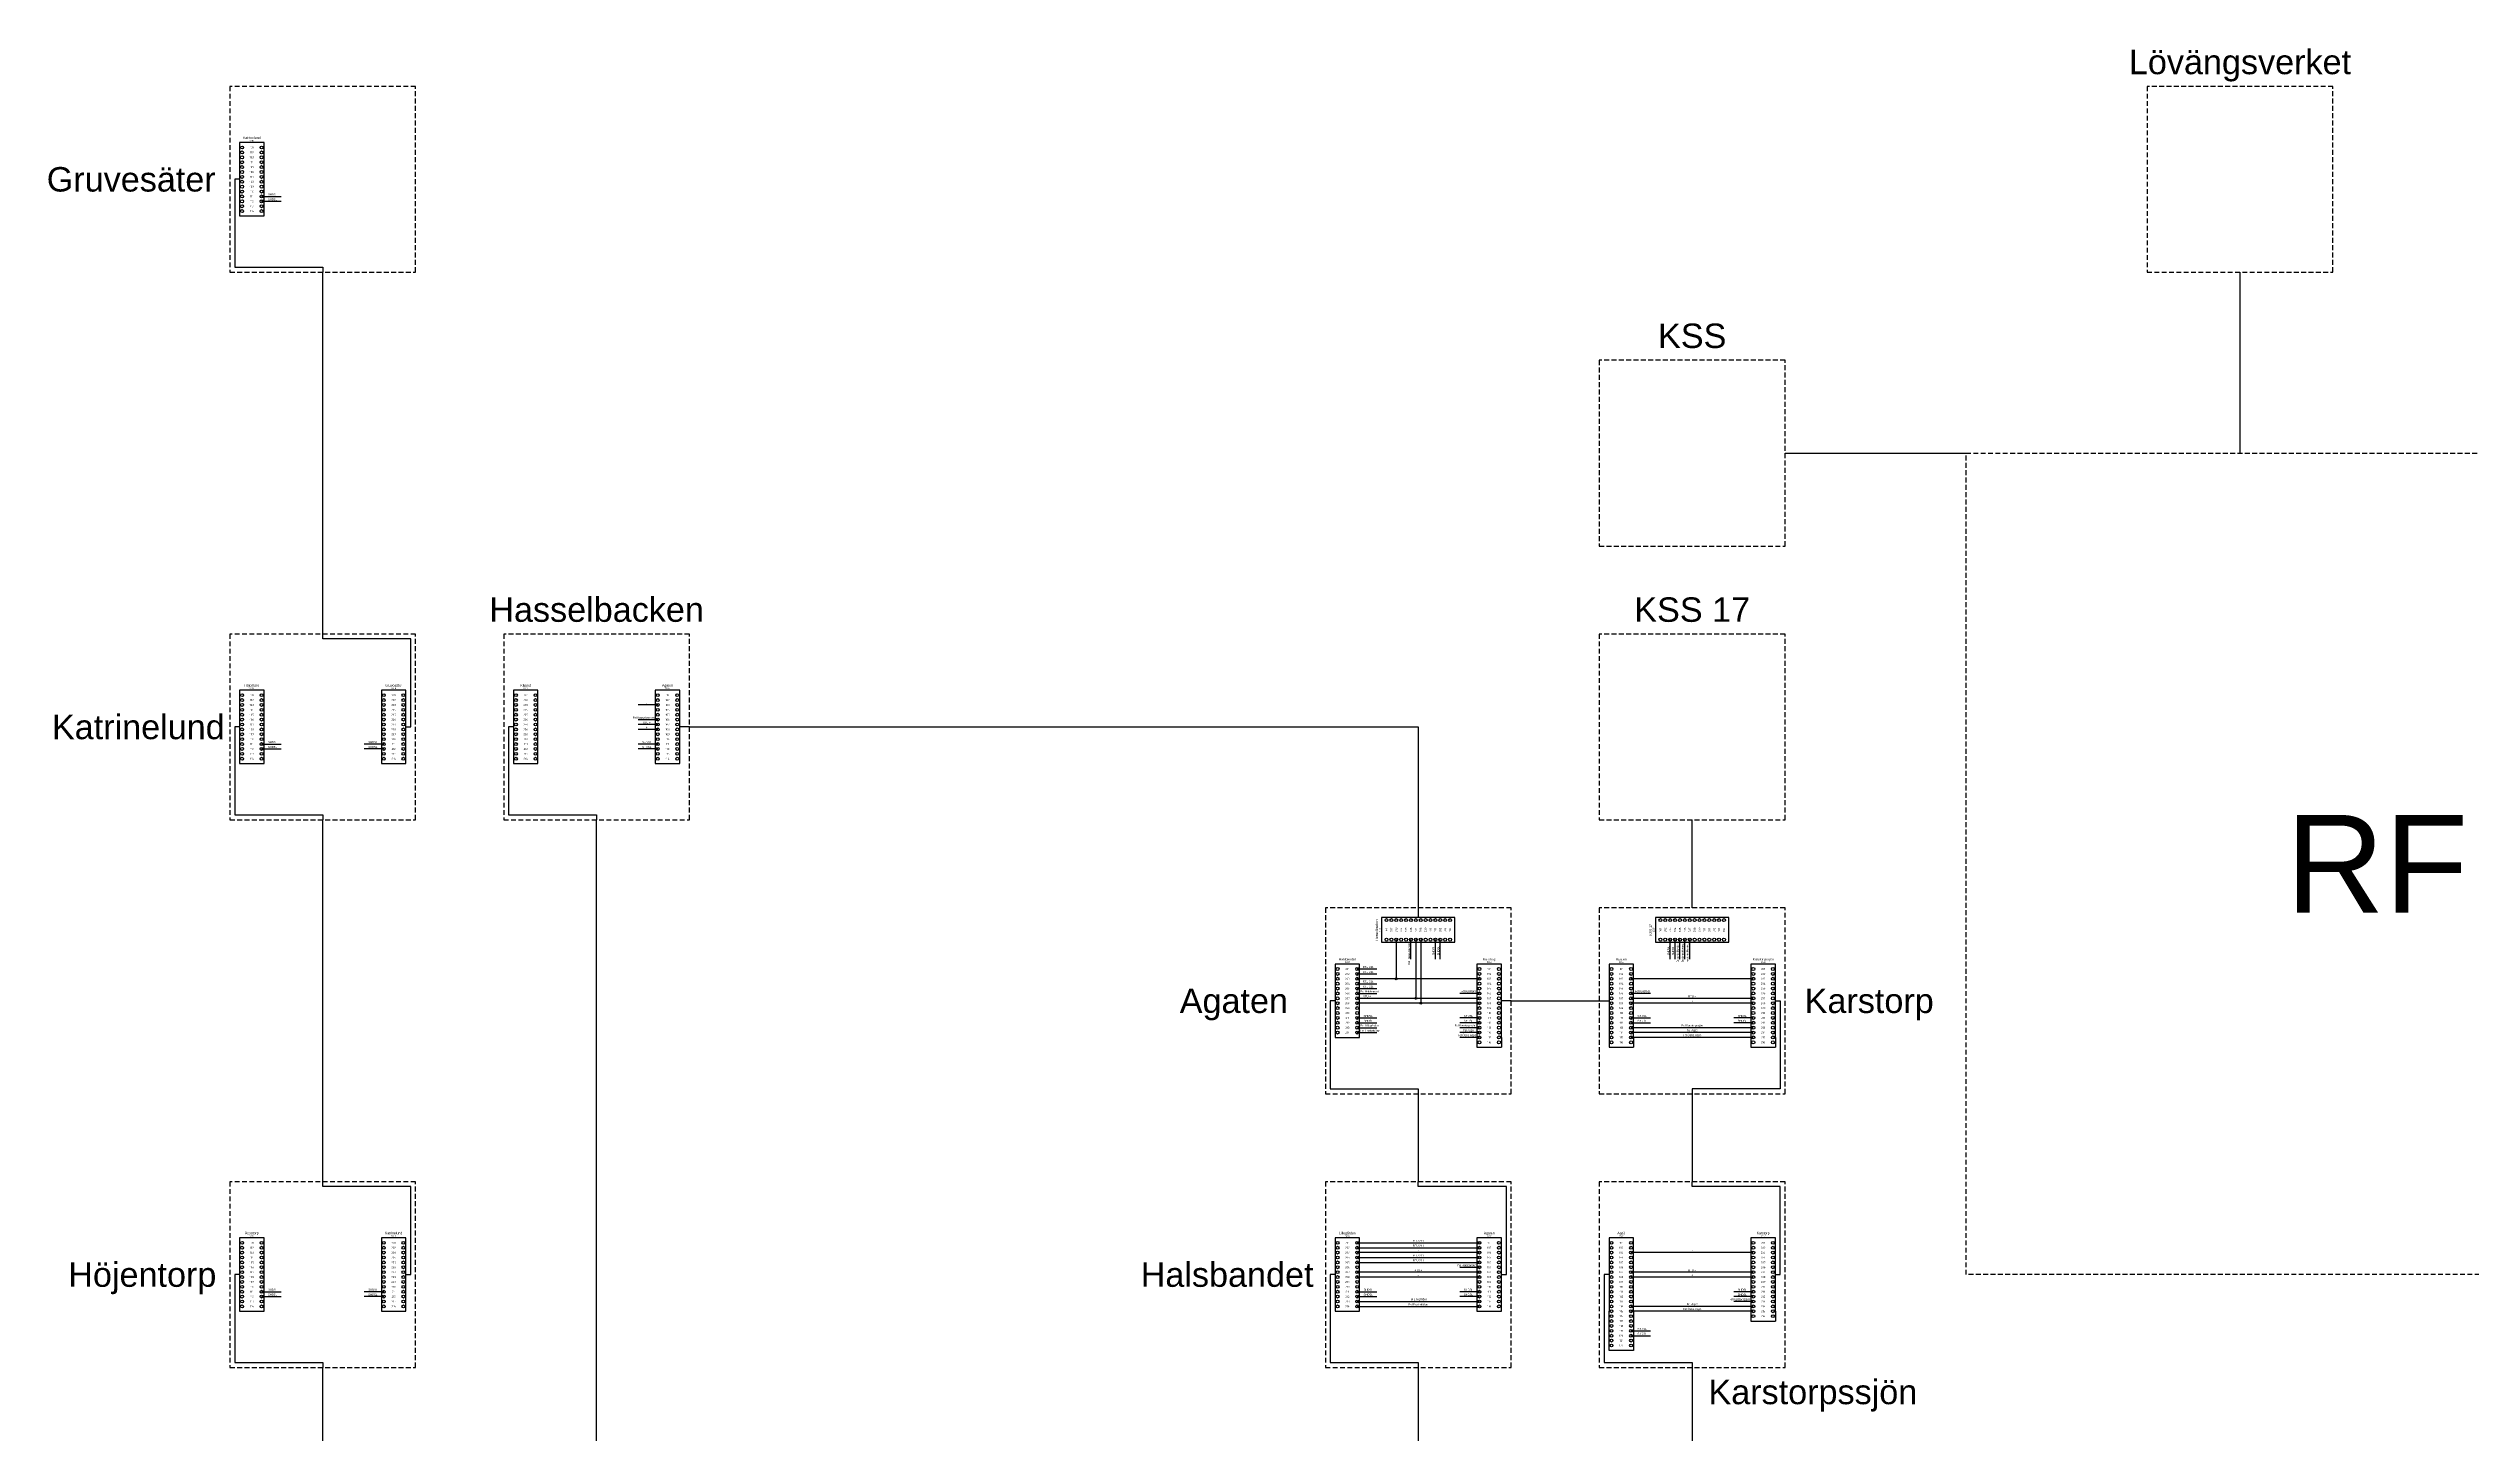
# Model space of a CAD drawing. Header units: millimetres. Extents: x -2095 to 4, y -833 to 1125.
# Drawn here: x -1957.8 to -1462.4, y 841.5 to 1124.8 of the extents above; entities that cross this region are included whole.
import ezdxf
from ezdxf.enums import TextEntityAlignment as Align

# ---------------------------------------------------------------- set-up
doc = ezdxf.new("R2010")
doc.units = ezdxf.units.MM
doc.header["$MEASUREMENT"] = 0
doc.linetypes.add('DASHEDX2', pattern=[1.5, 1, -0.5])
for name, color, linetype in [('FEL', 1, 'Continuous'), ('Infotext', 7, 'Continuous'), ('Linje', 7, 'Continuous'), ('MINUS', 7, 'Continuous'), ('Ovrigt', 7, 'Continuous'), ('Plint', 7, 'Continuous'), ('PLUS', 7, 'Continuous'), ('RTU+', 7, 'Continuous'), ('RTU211', 5, 'Continuous'), ('SENEA', 3, 'Continuous'), ('Station', 7, 'DASHEDX2')]:
    doc.layers.add(name, color=color, linetype=linetype)
doc.styles.add('plintnummer', font='iso.shx')
doc.styles.get("Standard").update_dxf_attribs({"font": 'arial.ttf'})

# ---------------------------------------------------------------- blocks, each defined once
blk = doc.blocks.new('fstn')
blk.add_lwpolyline([(0, 168), (168, 168), (168, 0), (0, 0)], close=True)
blk.add_attdef('FÖRDELNINGSSTATION', text='', height=20).set_placement((84, 84), align=Align.MIDDLE_CENTER)
blk = doc.blocks.new('stn4')
blk.add_lwpolyline([(-19, -19), (19, -19), (19, 19), (-19, 19)], close=True)
blk.add_attdef('STATIONSNAMN', text='', height=5).set_placement((0, -24), align=Align.MIDDLE_CENTER)
blk = doc.blocks.new('*U5')
for p, q in [((5, 15), (0, 15)), ((0, 15), (0, 0)), ((5, 0), (5, 15)), ((0, 0), (5, 0))]:
    blk.add_line(p, q)
for centre in [(0.5, 14), (0.5, 13), (0.5, 12), (0.5, 11), (0.5, 10), (4.5, 14), (4.5, 13), (4.5, 12), (4.5, 11), (4.5, 10), (0.5, 9), (0.5, 8), (0.5, 7), (0.5, 6), (0.5, 5), (4.5, 9), (4.5, 8), (4.5, 7), (4.5, 6), (4.5, 5), (0.5, 4), (0.5, 3), (0.5, 2), (0.5, 1), (4.5, 4), (4.5, 3), (4.5, 2), (4.5, 1)]:
    blk.add_circle(centre, 0.3)
at = {"lineweight": 5, "char_height": 0.4, "attachment_point": 5, "style": 'plintnummer'}
for s, insert in [('204', (2.5, 11)), ('203', (2.5, 12)), ('205', (2.5, 10)), ('202', (2.5, 13)), ('201', (2.5, 14)), ('208', (2.5, 7)), ('206', (2.5, 9)), ('207', (2.5, 8)), ('209', (2.5, 6)), ('210', (2.5, 5)), ('214', (2.5, 1)), ('212', (2.5, 3)), ('213', (2.5, 2)), ('211', (2.5, 4))]:
    blk.add_mtext_dynamic_manual_height_columns(s, width=1.4076, gutter_width=1, heights=[0], dxfattribs=dict(at, insert=insert))
for tag, height, p in [('KABELNUMMER', 0.3, (2.5, 15.4)), ('TILL', 0.5, (2.5, 16))]:
    blk.add_attdef(tag, text='', height=height).set_placement(p, align=Align.MIDDLE_CENTER)
blk = doc.blocks.new('*U4')
for p, q in [((5, 15), (0, 15)), ((0, 15), (0, 0)), ((5, 0), (5, 15)), ((0, 0), (5, 0))]:
    blk.add_line(p, q)
for centre in [(0.5, 14), (0.5, 13), (0.5, 12), (0.5, 11), (0.5, 10), (4.5, 14), (4.5, 13), (4.5, 12), (4.5, 11), (4.5, 10), (0.5, 9), (0.5, 8), (0.5, 7), (0.5, 6), (0.5, 5), (4.5, 9), (4.5, 8), (4.5, 7), (4.5, 6), (4.5, 5), (0.5, 4), (0.5, 3), (0.5, 2), (0.5, 1), (4.5, 4), (4.5, 3), (4.5, 2), (4.5, 1)]:
    blk.add_circle(centre, 0.3)
at = {"lineweight": 5, "char_height": 0.4, "attachment_point": 5, "style": 'plintnummer'}
for s, insert in [('104', (2.5, 11)), ('103', (2.5, 12)), ('105', (2.5, 10)), ('102', (2.5, 13)), ('101', (2.5, 14)), ('108', (2.5, 7)), ('106', (2.5, 9)), ('107', (2.5, 8)), ('109', (2.5, 6)), ('110', (2.5, 5)), ('114', (2.5, 1)), ('112', (2.5, 3)), ('113', (2.5, 2)), ('111', (2.5, 4))]:
    blk.add_mtext_dynamic_manual_height_columns(s, width=1.4076, gutter_width=1, heights=[0], dxfattribs=dict(at, insert=insert))
for tag, height, p in [('KABELNUMMER', 0.3, (2.5, 15.4)), ('TILL', 0.5, (2.5, 16))]:
    blk.add_attdef(tag, text='', height=height).set_placement(p, align=Align.MIDDLE_CENTER)
blk = doc.blocks.new('*U6')
for p, q in [((5, 15), (0, 15)), ((0, 15), (0, 0)), ((5, 0), (5, 15)), ((0, -2), (5, -2))]:
    blk.add_line(p, q)
for points in [[(0, 0), (0, -2)], [(5, 0), (5, -2)]]:
    blk.add_lwpolyline(points)
for centre in [(0.5, 14), (0.5, 13), (0.5, 12), (0.5, 11), (0.5, 10), (4.5, 14), (4.5, 13), (4.5, 12), (4.5, 11), (4.5, 10), (0.5, 9), (0.5, 8), (0.5, 7), (0.5, 6), (0.5, 5), (4.5, 9), (4.5, 8), (4.5, 7), (4.5, 6), (4.5, 5), (0.5, 4), (0.5, 3), (0.5, 2), (0.5, 1), (0.5, 0), (4.5, 4), (4.5, 3), (4.5, 2), (4.5, 1), (4.5, 0), (0.5, -1), (4.5, -1)]:
    blk.add_circle(centre, 0.3)
at = {"lineweight": 5, "char_height": 0.4, "attachment_point": 5, "style": 'plintnummer'}
for s, insert in [('104', (2.5, 11)), ('103', (2.5, 12)), ('105', (2.5, 10)), ('102', (2.5, 13)), ('101', (2.5, 14)), ('108', (2.5, 7)), ('106', (2.5, 9)), ('107', (2.5, 8)), ('109', (2.5, 6)), ('110', (2.5, 5)), ('114', (2.5, 1)), ('115', (2.5, 0)), ('112', (2.5, 3)), ('113', (2.5, 2)), ('111', (2.5, 4)), ('116', (2.5, -1))]:
    blk.add_mtext_dynamic_manual_height_columns(s, width=1.4076, gutter_width=1, heights=[0], dxfattribs=dict(at, insert=insert))
for tag, height, p in [('KABELNUMMER', 0.3, (2.5, 15.4)), ('TILL', 0.5, (2.5, 16))]:
    blk.add_attdef(tag, text='', height=height).set_placement(p, align=Align.MIDDLE_CENTER)
blk = doc.blocks.new('*U8')
for p, q in [((5, 15), (0, 15)), ((0, 15), (0, 0)), ((5, 0), (5, 15)), ((0, 0), (5, 0))]:
    blk.add_line(p, q)
for centre in [(0.5, 14), (0.5, 13), (0.5, 12), (0.5, 11), (0.5, 10), (4.5, 14), (4.5, 13), (4.5, 12), (4.5, 11), (4.5, 10), (0.5, 9), (0.5, 8), (0.5, 7), (0.5, 6), (0.5, 5), (4.5, 9), (4.5, 8), (4.5, 7), (4.5, 6), (4.5, 5), (0.5, 4), (0.5, 3), (0.5, 2), (0.5, 1), (4.5, 4), (4.5, 3), (4.5, 2), (4.5, 1)]:
    blk.add_circle(centre, 0.3)
at = {"lineweight": 5, "char_height": 0.4, "attachment_point": 5, "style": 'plintnummer'}
for s, insert in [('304', (2.5, 11)), ('302', (2.5, 13)), ('303', (2.5, 12)), ('305', (2.5, 10)), ('301', (2.5, 14)), ('308', (2.5, 7)), ('309', (2.5, 6)), ('306', (2.5, 9)), ('307', (2.5, 8)), ('310', (2.5, 5)), ('314', (2.5, 1)), ('313', (2.5, 2)), ('312', (2.5, 3)), ('311', (2.5, 4))]:
    blk.add_mtext_dynamic_manual_height_columns(s, width=1.4076, gutter_width=1, heights=[0], dxfattribs=dict(at, insert=insert))
for tag, height, p in [('KABELNUMMER', 0.3, (2.5, 15.4)), ('TILL', 0.5, (2.5, 16))]:
    blk.add_attdef(tag, text='', height=height).set_placement(p, align=Align.MIDDLE_CENTER)
blk = doc.blocks.new('bygel')
h = blk.add_hatch(color=256)
h.dxf.hatch_style = 1
h.paths.add_polyline_path([(0.2, 0, 1), (-0.2, 0, 1)])
blk.add_circle((0, 0), 0.2)
blk = doc.blocks.new('*U7')
for p, q in [((5, 15), (0, 15)), ((0, 15), (0, 0)), ((5, 0), (5, 15)), ((0, -2), (5, -2))]:
    blk.add_line(p, q)
for points in [[(0, 0), (0, -2)], [(5, 0), (5, -2)]]:
    blk.add_lwpolyline(points)
for centre in [(0.5, 14), (0.5, 13), (0.5, 12), (0.5, 11), (0.5, 10), (4.5, 14), (4.5, 13), (4.5, 12), (4.5, 11), (4.5, 10), (0.5, 9), (0.5, 8), (0.5, 7), (0.5, 6), (0.5, 5), (4.5, 9), (4.5, 8), (4.5, 7), (4.5, 6), (4.5, 5), (0.5, 4), (0.5, 3), (0.5, 2), (0.5, 1), (0.5, 0), (4.5, 4), (4.5, 3), (4.5, 2), (4.5, 1), (4.5, 0), (0.5, -1), (4.5, -1)]:
    blk.add_circle(centre, 0.3)
at = {"lineweight": 5, "char_height": 0.4, "attachment_point": 5, "style": 'plintnummer'}
for s, insert in [('204', (2.5, 11)), ('203', (2.5, 12)), ('205', (2.5, 10)), ('202', (2.5, 13)), ('201', (2.5, 14)), ('208', (2.5, 7)), ('206', (2.5, 9)), ('207', (2.5, 8)), ('209', (2.5, 6)), ('210', (2.5, 5)), ('214', (2.5, 1)), ('215', (2.5, 0)), ('212', (2.5, 3)), ('213', (2.5, 2)), ('211', (2.5, 4)), ('216', (2.5, -1))]:
    blk.add_mtext_dynamic_manual_height_columns(s, width=1.4076, gutter_width=1, heights=[0], dxfattribs=dict(at, insert=insert))
for tag, height, p in [('KABELNUMMER', 0.3, (2.5, 15.4)), ('TILL', 0.5, (2.5, 16))]:
    blk.add_attdef(tag, text='', height=height).set_placement(p, align=Align.MIDDLE_CENTER)
blk = doc.blocks.new('*U13')
for p, q in [((5, 15), (0, 15)), ((0, 15), (0, 0)), ((5, 0), (5, 15))]:
    blk.add_line(p, q)
blk.add_lwpolyline([(5, 0), (5, -8), (0, -8), (0, 0)])
for centre in [(0.5, 14), (0.5, 13), (0.5, 12), (0.5, 11), (0.5, 10), (4.5, 14), (4.5, 13), (4.5, 12), (4.5, 11), (4.5, 10), (0.5, 9), (0.5, 8), (0.5, 7), (0.5, 6), (0.5, 5), (4.5, 9), (4.5, 8), (4.5, 7), (4.5, 6), (4.5, 5), (0.5, 4), (0.5, 3), (0.5, 2), (0.5, 1), (0.5, 0), (4.5, 4), (4.5, 3), (4.5, 2), (4.5, 1), (4.5, 0), (0.5, -1), (0.5, -2), (0.5, -3), (0.5, -4), (0.5, -5), (4.5, -1), (4.5, -2), (4.5, -3), (4.5, -4), (4.5, -5), (0.5, -6), (0.5, -7), (4.5, -6), (4.5, -7)]:
    blk.add_circle(centre, 0.3)
at = {"lineweight": 5, "char_height": 0.4, "attachment_point": 5, "style": 'plintnummer'}
for s, insert in [('104', (2.5, 11)), ('103', (2.5, 12)), ('105', (2.5, 10)), ('102', (2.5, 13)), ('101', (2.5, 14)), ('108', (2.5, 7)), ('106', (2.5, 9)), ('107', (2.5, 8)), ('109', (2.5, 6)), ('110', (2.5, 5)), ('114', (2.5, 1)), ('115', (2.5, 0)), ('112', (2.5, 3)), ('113', (2.5, 2)), ('111', (2.5, 4)), ('120', (2.5, -5)), ('115', (2.5, -1)), ('118', (2.5, -3)), ('119', (2.5, -4)), ('117', (2.5, -2)), ('122', (2.5, -7)), ('121', (2.5, -6))]:
    blk.add_mtext_dynamic_manual_height_columns(s, width=1.4076, gutter_width=1, heights=[0], dxfattribs=dict(at, insert=insert))
for tag, height, p in [('KABELNUMMER', 0.3, (2.5, 15.4)), ('TILL', 0.5, (2.5, 16))]:
    blk.add_attdef(tag, text='', height=height).set_placement(p, align=Align.MIDDLE_CENTER)

msp = doc.modelspace()

# ---------------------------------------------------------------- linework, layer by layer
at = {"layer": 'FEL'}
for points in [[(-1837.24, 987.49), (-1833.24, 987.49)], [(-1679.24, 938.49), (-1679.24, 942.49)], [(-1690.24, 931.49), (-1686.24, 931.49)], [(-1665.24, 931.49), (-1669.24, 931.49)], [(-1630.24, 931.49), (-1634.24, 931.49)], [(-1690.24, 924.49), (-1686.24, 924.49)], [(-1690.24, 923.49), (-1686.24, 923.49)], [(-1665.24, 924.49), (-1669.24, 924.49)], [(-1665.24, 923.49), (-1669.24, 923.49)], [(-1665.24, 922.49), (-1669.24, 922.49)], [(-1609.24, 924.49), (-1634.24, 924.49)], [(-1609.24, 923.49), (-1634.24, 923.49)], [(-1609.24, 922.49), (-1634.24, 922.49)], [(-1669.24, 875.49), (-1665.24, 875.49)], [(-1690.24, 868.49), (-1665.24, 868.49)], [(-1690.24, 867.49), (-1665.24, 867.49)], [(-1609.24, 867.49), (-1634.24, 867.49)], [(-1609.24, 868.49), (-1613.24, 868.49)], [(-1609.24, 866.49), (-1634.24, 866.49)]]:
    msp.add_lwpolyline(points, dxfattribs=at)
at = {"layer": 'Linje'}
for points in [[(-1918.74, 1097.99), (-1919.74, 1097.99), (-1919.74, 1079.99), (-1901.74, 1079.99), (-1901.74, 1078.99)], [(-1901.74, 1004.99), (-1901.74, 1078.99)], [(-1509.74, 1078.99), (-1509.74, 1041.99)], [(-1602.74, 1041.99), (-1565.74, 1041.99)], [(-1884.74, 985.99), (-1883.74, 985.99), (-1883.74, 1003.99), (-1901.74, 1003.99), (-1901.74, 1004.99)], [(-1918.74, 985.99), (-1919.74, 985.99), (-1919.74, 967.99), (-1901.74, 967.99), (-1901.74, 966.99)], [(-1862.74, 985.99), (-1863.74, 985.99), (-1863.74, 967.99), (-1845.74, 967.99), (-1845.74, 966.99)], [(-1826.74, 985.99), (-1828.74, 985.99)], [(-1826.74, 985.99), (-1677.74, 985.99), (-1677.74, 948.99)], [(-1901.74, 892.99), (-1901.74, 966.99)], [(-1845.74, 780.99), (-1845.74, 966.99)], [(-1677.74, 948.99), (-1677.74, 946.99)], [(-1694.74, 929.99), (-1695.74, 929.99), (-1695.74, 911.99), (-1677.74, 911.99), (-1677.74, 910.99)], [(-1658.74, 929.99), (-1660.74, 929.99)], [(-1640.74, 929.99), (-1638.74, 929.99)], [(-1604.74, 929.99), (-1603.74, 929.99), (-1603.74, 911.99), (-1621.74, 911.99), (-1621.74, 910.99)], [(-1677.74, 910.99), (-1677.74, 892.99)], [(-1884.74, 873.99), (-1883.74, 873.99), (-1883.74, 891.99), (-1901.74, 891.99), (-1901.74, 892.99)], [(-1660.74, 873.99), (-1659.74, 873.99), (-1659.74, 891.99), (-1677.74, 891.99), (-1677.74, 892.99)], [(-1604.74, 873.99), (-1603.74, 873.99), (-1603.74, 891.99), (-1621.74, 891.99), (-1621.74, 892.99)], [(-1918.74, 873.99), (-1919.74, 873.99), (-1919.74, 855.99), (-1901.74, 855.99), (-1901.74, 854.99)], [(-1694.74, 873.99), (-1695.74, 873.99), (-1695.74, 855.99), (-1677.74, 855.99), (-1677.74, 854.99)], [(-1638.74, 873.99), (-1639.74, 873.99), (-1639.74, 855.99), (-1621.74, 855.99), (-1621.74, 854.99)], [(-1901.74, 780.99), (-1901.74, 854.99)], [(-1677.74, 854.99), (-1677.74, 836.99)]]:
    msp.add_lwpolyline(points, dxfattribs=at)
at = {"layer": 'MINUS'}
for points in [[(-1833.24, 990.49), (-1837.24, 990.49)], [(-1682.24, 942.49), (-1682.24, 934.49)], [(-1665.24, 934.49), (-1690.24, 934.49)], [(-1609.24, 934.49), (-1634.24, 934.49)], [(-1665.24, 878.49), (-1690.24, 878.49)], [(-1609.24, 878.49), (-1634.24, 878.49)]]:
    msp.add_lwpolyline(points, dxfattribs=at)
at = {"layer": 'Ovrigt'}
for points in [[(-1624.24, 938.49), (-1624.24, 942.49)], [(-1623.24, 938.49), (-1623.24, 942.49)], [(-1622.24, 938.49), (-1622.24, 942.49)]]:
    msp.add_lwpolyline(points, dxfattribs=at)
at = {"layer": 'PLUS'}
for points in [[(-1833.24, 986.49), (-1837.24, 986.49)], [(-1833.24, 985.49), (-1837.24, 985.49)], [(-1621.74, 948.99), (-1621.74, 966.99)], [(-1677.24, 942.49), (-1677.24, 929.49)], [(-1665.24, 929.49), (-1690.24, 929.49)], [(-1658.74, 929.99), (-1640.74, 929.99)], [(-1609.24, 929.49), (-1634.24, 929.49)], [(-1621.74, 910.99), (-1621.74, 892.99)], [(-1665.24, 873.49), (-1690.24, 873.49)], [(-1609.24, 873.49), (-1634.24, 873.49)], [(-1621.74, 854.99), (-1621.74, 836.99)]]:
    msp.add_lwpolyline(points, dxfattribs=at)
at = {"layer": 'RTU+'}
for points in [[(-1678.24, 942.49), (-1678.24, 930.49)], [(-1665.24, 930.49), (-1690.24, 930.49)], [(-1609.24, 930.49), (-1634.24, 930.49), (-1634.24, 930.49), (-1634.24, 930.49)], [(-1665.24, 874.49), (-1690.24, 874.49), (-1690.24, 874.49), (-1690.24, 874.49)], [(-1609.24, 874.49), (-1634.24, 874.49), (-1634.24, 874.49), (-1634.24, 874.49)]]:
    msp.add_lwpolyline(points, dxfattribs=at)
at = {"layer": 'RTU211'}
for points in [[(-1690.24, 936.49), (-1686.24, 936.49)], [(-1690.24, 935.49), (-1686.24, 935.49)], [(-1690.24, 933.49), (-1686.24, 933.49)], [(-1690.24, 932.49), (-1686.24, 932.49)], [(-1690.24, 880.49), (-1665.24, 880.49)], [(-1690.24, 879.49), (-1665.24, 879.49)], [(-1690.24, 877.49), (-1665.24, 877.49)], [(-1690.24, 876.49), (-1665.24, 876.49)]]:
    msp.add_lwpolyline(points, dxfattribs=at)
at = {"layer": 'SENEA'}
for points in [[(-1914.24, 1094.49), (-1910.24, 1094.49)], [(-1914.24, 1093.49), (-1910.24, 1093.49)], [(-1914.24, 982.49), (-1910.24, 982.49)], [(-1914.24, 981.49), (-1910.24, 981.49)], [(-1889.24, 982.49), (-1893.24, 982.49)], [(-1889.24, 981.49), (-1893.24, 981.49)], [(-1833.24, 982.49), (-1837.24, 982.49)], [(-1833.24, 981.49), (-1837.24, 981.49)], [(-1674.24, 938.49), (-1674.24, 942.49)], [(-1673.24, 938.49), (-1673.24, 942.49)], [(-1626.24, 938.49), (-1626.24, 942.49)], [(-1625.24, 938.49), (-1625.24, 942.49)], [(-1690.24, 926.49), (-1686.24, 926.49)], [(-1665.24, 926.49), (-1669.24, 926.49)], [(-1634.24, 926.49), (-1630.24, 926.49)], [(-1609.24, 926.49), (-1613.24, 926.49)], [(-1690.24, 925.49), (-1686.24, 925.49)], [(-1665.24, 925.49), (-1669.24, 925.49)], [(-1634.24, 925.49), (-1630.24, 925.49)], [(-1609.24, 925.49), (-1613.24, 925.49)], [(-1914.24, 870.49), (-1910.24, 870.49)], [(-1914.24, 869.49), (-1910.24, 869.49)], [(-1889.24, 870.49), (-1893.24, 870.49)], [(-1889.24, 869.49), (-1893.24, 869.49)], [(-1690.24, 870.49), (-1686.24, 870.49)], [(-1690.24, 869.49), (-1686.24, 869.49)], [(-1665.24, 870.49), (-1669.24, 870.49)], [(-1665.24, 869.49), (-1669.24, 869.49)], [(-1609.24, 870.49), (-1613.24, 870.49)], [(-1609.24, 869.49), (-1613.24, 869.49)], [(-1634.24, 862.49), (-1630.24, 862.49)], [(-1634.24, 861.49), (-1630.24, 861.49)]]:
    msp.add_lwpolyline(points, dxfattribs=at)

# ---------------------------------------------------------------- block references
at = {"layer": 'MINUS'}
msp.add_blockref('bygel', (-1682.24, 934.49), dxfattribs=at)
at = {"layer": 'Plint'}
for name, p, values in [('*U4', (-1918.74, 1090.49), {'TILL': 'Katrinelund', 'KABELNUMMER': 'S608'}), ('*U4', (-1918.74, 978.49), {'TILL': 'Höjentorp', 'KABELNUMMER': 'S610'}), ('*U5', (-1889.74, 978.49), {'TILL': 'Gruvesäter', 'KABELNUMMER': 'S608'}), ('*U5', (-1862.74, 978.49), {'TILL': 'Klippet', 'KABELNUMMER': 'S727'}), ('*U4', (-1833.74, 978.49), {'TILL': 'Agaten', 'KABELNUMMER': 'S239'}), ('*U5', (-1694.74, 922.49), {'TILL': 'Halsbandet', 'KABELNUMMER': 'S237'}), ('*U6', (-1665.74, 922.49), {'TILL': 'Karstorp', 'KABELNUMMER': 'S314'}), ('*U6', (-1638.74, 922.49), {'TILL': 'Agaten', 'KABELNUMMER': 'S314'}), ('*U7', (-1609.74, 922.49), {'TILL': 'Karstorpssjön', 'KABELNUMMER': 'S542'}), ('*U4', (-1918.74, 866.49), {'TILL': 'Åsbotorp', 'KABELNUMMER': 'S613'}), ('*U5', (-1889.74, 866.49), {'TILL': 'Katrinelund', 'KABELNUMMER': 'S610'}), ('*U5', (-1694.74, 866.49), {'TILL': 'Lillegården', 'KABELNUMMER': 'S235'}), ('*U4', (-1665.74, 866.49), {'TILL': 'Agaten', 'KABELNUMMER': 'S237'}), ('*U13', (-1638.74, 866.49), {'TILL': 'Aspö', 'KABELNUMMER': 'S544'}), ('*U7', (-1609.74, 866.49), {'TILL': 'Karstorp', 'KABELNUMMER': 'S542'})]:
    msp.add_blockref(name, p, dxfattribs=at).add_auto_attribs(values)
at = {"layer": 'Plint', "rotation": 90.00000000000001}
for p, values in [((-1670.24, 941.99), {'TILL': 'Hasselbacken', 'KABELNUMMER': 'S237'}), ((-1614.24, 941.99), {'TILL': 'KSS 17', 'KABELNUMMER': 'S337'})]:
    msp.add_blockref('*U8', p, dxfattribs=at).add_auto_attribs(values)
at = {"layer": 'PLUS'}
msp.add_blockref('bygel', (-1677.24, 929.49), dxfattribs=at)
at = {"layer": 'RTU+'}
msp.add_blockref('bygel', (-1678.24, 930.49), dxfattribs=at)
at = {"layer": 'Station'}
ref = msp.add_blockref('stn4', (-1509.74, 1097.99), dxfattribs=at)
ref.add_attrib('STATIONSNAMN', 'Lövängsverket', dxfattribs={"layer": '0', "height": 5}).set_placement((-1509.74, 1121.99), align=Align.MIDDLE_CENTER)
ref = msp.add_blockref('stn4', (-1901.74, 1097.99), dxfattribs=at)
ref.add_attrib('STATIONSNAMN', 'Gruvesäter', dxfattribs={"layer": '0', "height": 5}).set_placement((-1940.89, 1097.99), align=Align.MIDDLE_CENTER)
ref = msp.add_blockref('stn4', (-1621.74, 1041.99), dxfattribs=at)
ref.add_attrib('STATIONSNAMN', 'KSS', dxfattribs={"layer": '0', "height": 5}).set_placement((-1621.74, 1065.99), align=Align.MIDDLE_CENTER)
msp.add_blockref('fstn', (-1565.74, 873.99), dxfattribs=at).add_auto_attribs({'FÖRDELNINGSSTATION': 'RF'})
ref = msp.add_blockref('stn4', (-1845.74, 985.99), dxfattribs=at)
ref.add_attrib('STATIONSNAMN', 'Hasselbacken', dxfattribs={"layer": '0', "height": 5}).set_placement((-1845.74, 1009.99), align=Align.MIDDLE_CENTER)
ref = msp.add_blockref('stn4', (-1621.74, 985.99), dxfattribs=at)
ref.add_attrib('STATIONSNAMN', 'KSS 17', dxfattribs={"layer": '0', "height": 5}).set_placement((-1621.74, 1009.99), align=Align.MIDDLE_CENTER)
ref = msp.add_blockref('stn4', (-1901.74, 985.99), dxfattribs=at)
ref.add_attrib('STATIONSNAMN', 'Katrinelund', dxfattribs={"layer": '0', "height": 5}).set_placement((-1939.44, 985.99), align=Align.MIDDLE_CENTER)
ref = msp.add_blockref('stn4', (-1677.74, 929.99), dxfattribs=at)
ref.add_attrib('STATIONSNAMN', 'Agaten', dxfattribs={"layer": '0', "height": 5}).set_placement((-1715.45, 929.99), align=Align.MIDDLE_CENTER)
ref = msp.add_blockref('stn4', (-1621.74, 929.99), dxfattribs=at)
ref.add_attrib('STATIONSNAMN', 'Karstorp', dxfattribs={"layer": '0', "height": 5}).set_placement((-1585.55, 929.99), align=Align.MIDDLE_CENTER)
ref = msp.add_blockref('stn4', (-1901.74, 873.99), dxfattribs=at)
ref.add_attrib('STATIONSNAMN', 'Höjentorp', dxfattribs={"layer": '0', "height": 5}).set_placement((-1938.62, 873.99), align=Align.MIDDLE_CENTER)
ref = msp.add_blockref('stn4', (-1677.74, 873.99), dxfattribs=at)
ref.add_attrib('STATIONSNAMN', 'Halsbandet', dxfattribs={"layer": '0', "height": 5}).set_placement((-1716.83, 873.99), align=Align.MIDDLE_CENTER)
ref = msp.add_blockref('stn4', (-1621.74, 873.99), dxfattribs=at)
ref.add_attrib('STATIONSNAMN', 'Karstorpssjön', dxfattribs={"layer": '0', "height": 5}).set_placement((-1597.07, 849.99), align=Align.MIDDLE_CENTER)

# ---------------------------------------------------------------- texts
at = {"layer": 'Infotext', "char_height": 0.4, "attachment_point": 5}
for s, width, insert in [('SHDSL', 3.887, (-1911.99, 1094.89)), ('SHDSL', 3.887, (-1911.99, 1093.89)), ('-', 3.887, (-1835.49, 990.89)), ('Fel Hasselbacken', 6.5409, (-1836.14, 987.89)), ('RTU +', 3.887, (-1835.49, 986.89)), ('+', 3.887, (-1835.49, 985.89)), ('SHDSL', 3.887, (-1911.99, 982.89)), ('SHDSL', 3.887, (-1911.99, 981.89)), ('SHDSL', 3.887, (-1891.49, 982.89)), ('SHDSL', 3.887, (-1891.49, 981.89)), ('SHDSL', 3.887, (-1835.49, 982.89)), ('SHDSL', 3.887, (-1835.49, 981.89)), ('RTU 211', 3.887, (-1687.99, 936.89)), ('Fel Halsbandet', 3.887, (-1687.67, 931.89)), ('RTU 211', 3.887, (-1687.99, 935.89)), ('RTU 211', 3.887, (-1687.99, 933.89)), ('RTU 211', 3.887, (-1687.99, 932.89)), ('-', 3.887, (-1688.24, 934.89)), ('Fel Karstorp', 3.887, (-1667.49, 931.89)), ('Fel Karstorp', 3.887, (-1631.93, 931.89)), ('-', 3.887, (-1621.74, 934.89)), ('RTU +', 3.887, (-1688.24, 930.89)), ('SHDSL', 3.887, (-1687.99, 926.89)), ('+', 3.887, (-1688.24, 929.89)), ('SHDSL', 3.887, (-1667.49, 926.89)), ('SHDSL', 3.887, (-1631.99, 926.89)), ('RTU +', 3.887, (-1621.74, 930.89)), ('+', 3.887, (-1621.74, 929.89)), ('SHDSL', 3.887, (-1611.49, 926.89)), ('Fel Lillegården', 3.887, (-1687.72, 924.89)), ('Fel Frostakällan', 6.4781, (-1687.57, 923.89)), ('SHDSL', 3.887, (-1687.99, 925.89)), ('Fel Karstorpssjön', 4.7044, (-1668.12, 924.89)), ('Fel Östra Aspö', 3.887, (-1667.78, 922.89)), ('Fel Aspö', 3.887, (-1667.49, 923.89)), ('SHDSL', 3.887, (-1667.49, 925.89)), ('SHDSL', 3.887, (-1631.99, 925.89)), ('Fel Karstorpssjön', 4.7044, (-1621.74, 924.89)), ('Fel Östra Aspö', 3.887, (-1621.74, 922.89)), ('Fel Aspö', 3.887, (-1621.74, 923.89)), ('SHDSL', 3.887, (-1611.49, 925.89)), ('RTU 211', 3.887, (-1677.74, 880.89)), ('RTU 211', 3.887, (-1677.74, 879.89)), ('RTU 211', 3.887, (-1677.74, 877.89)), ('RTU 211', 3.887, (-1677.74, 876.89)), ('-', 3.887, (-1677.74, 878.89)), ('-', 3.887, (-1621.74, 878.89)), ('RTU +', 3.887, (-1677.74, 874.89)), ('+', 3.887, (-1677.74, 873.89)), ('Fel Halsbandet', 3.887, (-1667.86, 875.89)), ('RTU +', 3.887, (-1621.74, 874.89)), ('+', 3.887, (-1621.74, 873.89)), ('SHDSL', 3.887, (-1911.99, 870.89)), ('SHDSL', 3.887, (-1911.99, 869.89)), ('SHDSL', 3.887, (-1891.49, 870.89)), ('SHDSL', 3.887, (-1891.49, 869.89)), ('SHDSL', 3.887, (-1687.99, 870.89)), ('SHDSL', 3.887, (-1687.99, 869.89)), ('Fel Frostakällan', 6.4781, (-1677.74, 867.89)), ('Fel Lillegården', 3.887, (-1677.74, 868.89)), ('SHDSL', 3.887, (-1667.49, 870.89)), ('SHDSL', 3.887, (-1667.49, 869.89)), ('Fel Östra Aspö', 3.887, (-1621.74, 866.89)), ('Fel Aspö', 3.887, (-1621.74, 867.89)), ('Fel Karstorpssjön', 4.7044, (-1612.05, 868.89)), ('SHDSL', 3.887, (-1611.49, 870.89)), ('SHDSL', 3.887, (-1611.49, 869.89)), ('SHDSL', 3.887, (-1631.99, 862.89)), ('SHDSL', 3.887, (-1631.99, 861.89))]:
    msp.add_mtext_dynamic_manual_height_columns(s, width=width, gutter_width=1, heights=[0], dxfattribs=dict(at, insert=insert))
at = {"layer": 'Infotext', "char_height": 0.4, "attachment_point": 5, "rotation": 90}
for s, width, insert in [('Fel Hasselbacken', 5.9067, (-1679.64, 939.61)), ('Brytarindikering', 3.887, (-1624.64, 939.79)), ('Brytarindikering', 3.887, (-1623.64, 939.79)), ('Brytarindikering', 3.887, (-1622.64, 939.79)), ('SHDSL', 3.887, (-1674.64, 940.24)), ('SHDSL', 3.887, (-1673.64, 940.24)), ('SHDSL', 3.887, (-1626.64, 940.24)), ('SHDSL', 3.887, (-1625.64, 940.24))]:
    msp.add_mtext_dynamic_manual_height_columns(s, width=width, gutter_width=1, heights=[0], dxfattribs=dict(at, insert=insert))

doc.saveas('drawing.dxf')
